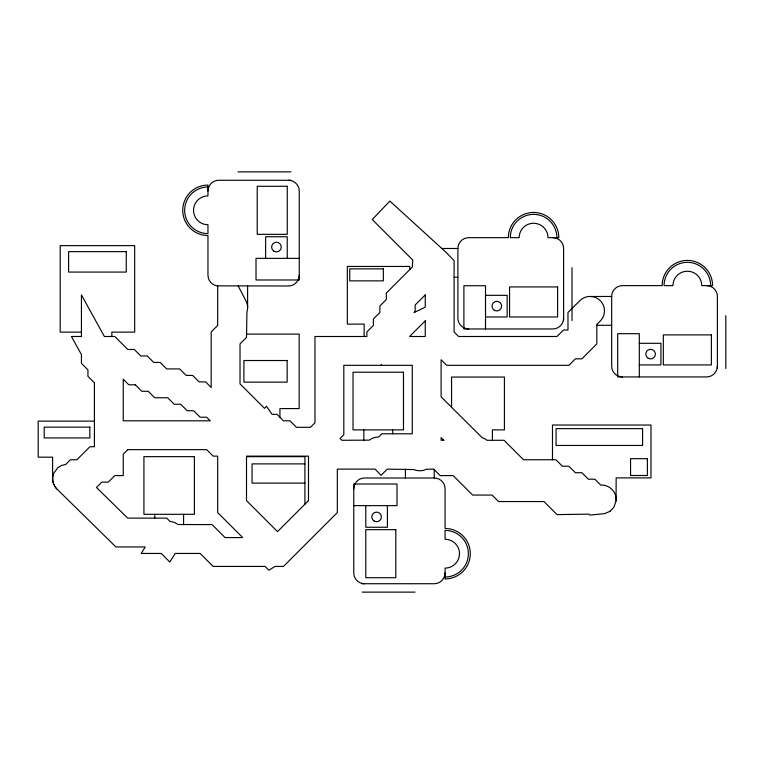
<?xml version="1.0" encoding="UTF-8"?>
<svg xmlns="http://www.w3.org/2000/svg" width="764" height="764" viewBox="0 0 764 764"><rect width="100%" height="100%" fill="white"/><g stroke="black" fill="none" stroke-linecap="round" stroke-linejoin="round"><path stroke-width="1.15" d="M616.08 500.821L613.836 507.344L609.739 511.498M616.071 500.964L616.147 477.892L650.985 477.892L650.985 425.032L552.477 425.032L552.477 459.747M609.92 511.374L604.467 513.666L589.961 515.098L588.996 514.124L557.051 514.621L543.987 501.556L498.577 501.556L492.092 495.062L472.629 495.062L453.167 475.6L440.188 475.6L433.704 469.115L426.35 469.239A14.411 14.411 0 0 1 414.031 469.573L387.262 469.115L381.035 475.351L375.105 469.115L337.325 469.115L337.325 512.568L283.473 566.42L275.059 566.42L268.832 570.211L265.041 566.42L213.146 566.42L200.168 553.451L175.204 553.451L169.837 562.037L161.252 553.451L141.206 553.451L145.265 546.957L115.918 546.957L56.441 488.54M710.663 285.631A23.302 23.302 0 0 0 687.361 262.329A23.302 23.302 0 0 0 664.05 285.631L672.941 285.631A14.411 14.411 0 0 1 687.361 271.22A14.411 14.411 0 0 1 701.772 285.631L712.583 285.631A25.231 25.231 0 0 0 687.361 260.409A25.231 25.231 0 0 0 662.13 285.631L622.488 285.631A10.811 10.811 0 0 0 611.678 296.451L588.691 296.508A14.411 14.411 0 0 0 579.895 300.634L567.977 312.476L567.977 330.01L563.45 330.01L556.956 336.494L458.62 336.494L454.093 331.968L454.093 260.61L445.985 252.254L389.879 201.085L372.249 219.535L412.799 260.094L412.283 267.094L386.336 293.042L386.336 299.526L379.851 306.011L379.851 312.505L373.367 318.989L373.367 325.474L366.873 331.968L366.873 336.494L314.978 336.494L314.978 422.778L310.451 427.315L296.442 427.315L289.957 420.821L283.473 420.821L276.988 414.336L272.07 414.336L266.541 406.352L264.525 408.368L240.02 383.862L240.02 343.905L246.505 337.421L246.925 311.979A14.411 14.411 0 0 0 247.603 307.796L247.555 306.383A14.411 14.411 0 0 0 245.989 300.987L238.215 285.994M237.996 171.871L290.855 171.871M290.855 180.275L218.771 180.275A10.811 10.811 0 0 0 207.961 191.086M441.859 248.481L457.894 248.481A10.811 10.811 0 0 1 468.704 237.671L508.346 237.671A25.231 25.231 0 0 1 533.578 212.449A25.231 25.231 0 0 1 558.809 237.671L547.989 237.671A14.411 14.411 0 0 0 533.578 223.26A14.411 14.411 0 0 0 519.157 237.671L510.276 237.671A23.302 23.302 0 0 1 533.578 214.369A23.302 23.302 0 0 1 556.88 237.671M299.259 258.366L256.016 258.366L256.016 279.987L299.259 279.987L299.259 191.086A10.811 10.811 0 0 0 288.448 180.275M454.093 277.313L457.894 277.313M485.522 295.334L507.153 295.334L507.153 316.964L485.522 316.964M596.808 325.283L611.678 325.283M81.442 332.13L60.194 332.13L60.194 245.636L134.674 245.636L134.674 332.13L111.85 332.13L111.85 336.494M246.505 334.097L299.163 334.097L299.163 408.578L279.939 408.578L279.939 417.297M639.306 343.294L660.927 343.294L660.927 364.925L639.306 364.925M94.421 421.126L38.2 421.126L38.2 457.168L52.611 457.168L52.62 478.856M246.505 456.671L304.922 456.671L304.922 504.192M304.922 463.882L252.072 463.882L252.072 483.106L304.922 483.106M445.068 576.992A23.302 23.302 0 0 0 468.37 553.69A23.302 23.302 0 0 0 445.068 530.388L445.068 539.269A14.411 14.411 0 0 1 459.489 553.69A14.411 14.411 0 0 1 445.068 568.101L445.068 578.911A25.231 25.231 0 0 0 470.299 553.69A25.231 25.231 0 0 0 445.068 528.459L445.068 488.817A10.811 10.811 0 0 0 434.258 478.006L364.581 478.006A10.811 10.811 0 0 0 353.77 488.817M353.77 505.634L397.013 505.634L397.013 484.013L353.77 484.013L353.77 572.914A10.811 10.811 0 0 0 364.581 583.725M362.174 583.725L434.258 583.725A10.811 10.811 0 0 0 445.068 572.914M362.174 592.129L415.033 592.129M55.533 487.451L56.937 489.075M55.973 488.034L53.509 483.746M55.046 486.792L54.741 486.286M54.32 485.579L54.063 485.044M53.766 484.433L52.802 481.014M53.232 482.972L53.088 482.399M52.917 481.731L52.668 477.596L53.633 473.479L57.711 467.788L61.387 465.524L65.733 464.436L70.431 459.747L76.916 459.747L89.894 446.768L94.421 446.768L94.421 382.831L87.936 376.337L87.936 369.852L81.442 363.368L81.442 354.62L71.444 336.494L81.442 336.494L81.442 294.952L104.372 336.494L114.81 336.494L127.779 349.463L134.273 349.463L140.757 355.957L147.242 355.957L153.726 362.442L160.22 362.442L166.705 368.926L179.674 368.926L186.168 375.42L192.652 375.42L199.137 381.904L205.631 381.904L211.189 387.463L211.189 331.968L217.673 325.474L217.673 285.908M52.687 480.203L52.659 479.601M616.147 499.589C616.405 491.491 608.812 484.395 600.752 485.111L594.85 479.209L588.366 479.209L581.872 472.725L575.387 472.725L568.903 466.231L562.409 466.231L555.925 459.747L523.493 459.747L504.03 440.284L486.983 440.284L486.028 439.567A14.411 14.411 0 0 0 482.208 437.753L441.114 396.831L441.114 359.768L446.682 365.326L568.903 365.326L575.387 358.841L581.872 358.841L596.808 343.905L596.808 324.471L600.208 321.09A14.411 14.411 0 0 0 590.104 296.451M725.8 315.666L725.8 368.525M717.386 368.525L717.386 296.451A10.811 10.811 0 0 0 706.576 285.631M639.306 376.938L639.306 333.687L617.684 333.687L617.684 376.938L706.576 376.938A10.811 10.811 0 0 0 717.386 366.118M611.678 296.451L611.678 366.118A10.811 10.811 0 0 0 622.488 376.938M572.016 267.706L572.016 320.565M563.612 320.565L563.612 248.481A10.811 10.811 0 0 0 552.802 237.671M492.398 440.284L492.398 429.903L504.412 429.903L504.412 377.053L451.553 377.053L451.553 407.269M485.522 328.969L485.522 285.726L463.901 285.726L463.901 328.969L552.802 328.969A10.811 10.811 0 0 0 563.612 318.158M457.894 248.481L457.894 318.158A10.811 10.811 0 0 0 468.704 328.969M434.258 469.669L434.258 478.006M409.791 269.587L409.791 266.455L347.324 266.455L347.324 324.117L364.142 324.117L364.142 336.494M405.426 469.115L405.426 478.006M392.667 429.884L392.667 433.799M387.405 505.634L387.405 527.255L365.784 527.255L365.784 505.634M363.836 429.884L363.836 440.284M287.245 258.366L287.245 236.744L265.624 236.744L265.624 258.366M247.603 285.994L247.603 307.615M183.58 514.306L183.58 524.62M154.748 514.306L154.748 518.126M207.961 187.008A23.302 23.302 0 0 0 184.659 210.31A23.302 23.302 0 0 0 207.961 233.612L207.961 224.731A14.411 14.411 0 0 1 193.54 210.31A14.411 14.411 0 0 1 207.961 195.899L207.961 185.089A25.231 25.231 0 0 0 182.73 210.31A25.231 25.231 0 0 0 207.961 235.541L207.961 275.183A10.811 10.811 0 0 0 217.081 285.86L288.448 285.994A10.811 10.811 0 0 0 299.259 275.183M127.779 449.652L123.252 454.188L123.252 475.6L114.81 475.6L108.316 482.094L101.832 482.094L96.455 487.47L127.703 518.126L166.705 518.126L170.124 521.545A14.411 14.411 0 0 1 177.964 524.515L212.115 524.62L225.084 537.589L242.694 537.589L217.673 512.568L217.673 456.146L213.146 456.146L206.662 449.652L127.779 449.652M425.262 294.894L415.167 304.979L415.167 311.473L414.078 312.562L425.262 307.157L425.262 294.894M381.293 364.81L380.778 365.326L343.81 365.326L343.81 434.726L340.056 438.488L341.852 440.284L369.394 440.131A14.411 14.411 0 0 1 377.196 437.132L378.514 437.094L381.809 433.799L412.283 433.799L412.283 365.326L381.809 365.326L381.293 364.81M425.262 320.842L409.609 336.494L425.262 336.494L425.262 320.842M308.494 500.63L277.504 531.62L246.505 500.63L246.505 456.146L308.494 456.146L308.494 500.63M287.245 186.282L257.21 186.282L257.21 234.338L287.245 234.338L287.245 186.282M126.261 251.642L68.607 251.642L68.607 272.07L126.261 272.07L126.261 251.642M383.366 268.861L349.731 268.861L349.731 280.875L383.366 280.875L383.366 268.861M557.605 286.93L509.55 286.93L509.55 316.964L557.605 316.964L557.605 286.93M711.389 334.89L663.333 334.89L663.333 364.925L711.389 364.925L711.389 334.89M287.149 360.522L243.907 360.522L243.907 382.143L287.149 382.143L287.149 360.522M403.478 372.221L353.025 372.221L353.025 429.884L403.478 429.884L403.478 372.221M135.304 384.789L128.81 384.789L123.252 379.221L123.252 420.821L210.262 420.821L206.662 417.22L200.168 417.22L193.684 410.736L187.199 410.736L180.715 404.242L174.221 404.242L167.736 397.757L154.758 397.757L148.273 391.273L141.789 391.273L135.304 384.789M89.856 427.133L44.207 427.133L44.207 437.944L89.856 437.944L89.856 427.133M642.572 428.642L556.077 428.642L556.077 445.46L642.572 445.46L642.572 428.642M443.798 440.284L441.114 440.284L441.114 437.61L443.798 440.284M194.39 456.643L143.928 456.643L143.928 514.306L194.39 514.306L194.39 456.643M647.385 458.667L630.558 458.667L630.558 475.494L647.385 475.494L647.385 458.667M395.819 529.662L365.784 529.662L365.784 577.718L395.819 577.718L395.819 529.662M374.188 521.086A4.804 4.804 0 0 0 381.398 516.932A4.804 4.804 0 0 0 374.188 512.768A4.804 4.804 0 0 0 374.188 521.086M648.197 358.268A4.804 4.804 0 0 0 655.407 354.114A4.804 4.804 0 0 0 648.197 349.95A4.804 4.804 0 0 0 648.197 358.268M494.413 310.308A4.804 4.804 0 0 0 501.623 306.144A4.804 4.804 0 0 0 494.413 301.99A4.804 4.804 0 0 0 494.413 310.308M273.636 250.974A4.804 4.804 0 0 0 281.219 247.546A4.804 4.804 0 0 0 274.448 242.694A4.804 4.804 0 0 0 273.636 250.974"/></g></svg>
